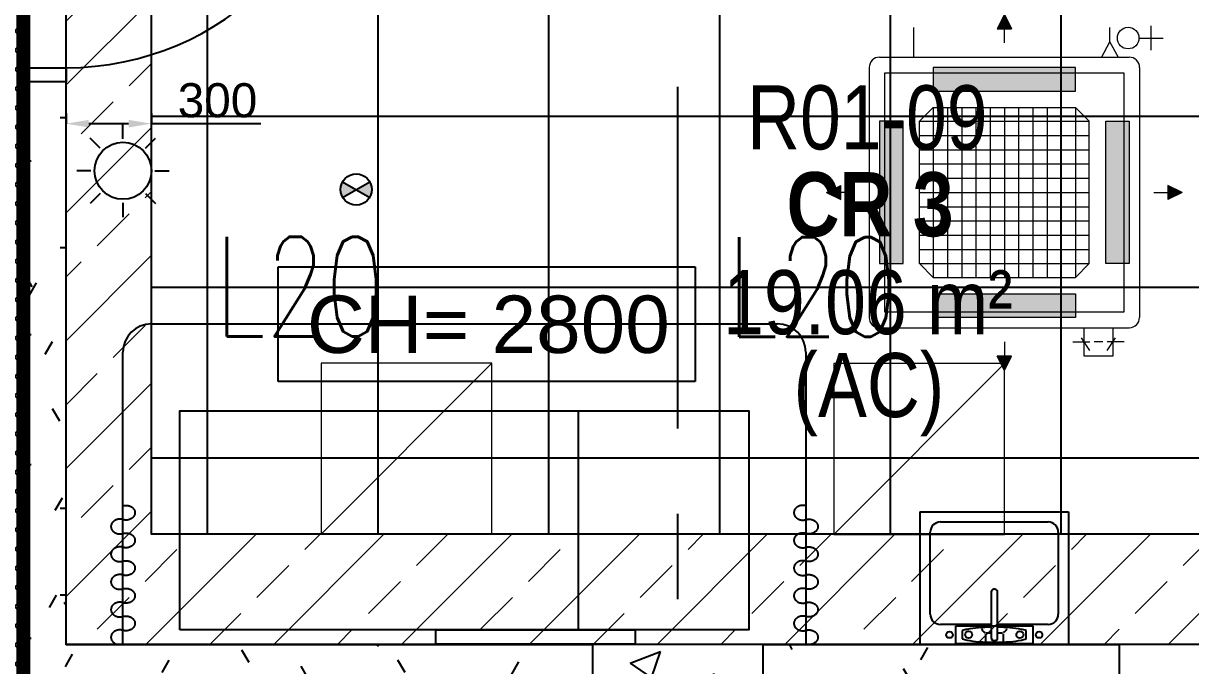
# Model space of a CAD drawing. Header units: millimetres. Extents: x -92759 to 184353, y -15225 to 86714.
# Drawn here: x -49033 to -44931, y 45167 to 47422 of the extents above; entities that cross this region are included whole.
import ezdxf

# ---------------------------------------------------------------- set-up
doc = ezdxf.new("R2010")
doc.units = ezdxf.units.MM
for name, pattern in [('HIDDEN', [0.375, 0.25, -0.125]), ('IDA - Grid Line', [2100, 1200, -300, 300, -300]), ('IMPORT-ACAD_ISO12W100', [3150, 1800, -450, 0, -450, 0, -450])]:
    doc.linetypes.add(name, pattern=pattern)
doc.layers.get('Defpoints').update_dxf_attribs({"color": 8})
for name, color, linetype in [('0-1', 9, 'Continuous'), ('0-Motion Sensor', 1, 'Continuous'), ('A-_DOOR----_E', 8, 'Continuous'), ('A-_ROOMNAME_A', 8, 'Continuous'), ('A-_WALL----_H-1', 9, 'Continuous'), ('A-_WALLPRTN_E', 8, 'Continuous'), ('A-PATT-CONC', 8, 'Continuous'), ('AAG_Dimension', 7, 'Continuous'), ('E-legend', 1, 'Continuous'), ('E-LIGHT----E', 1, 'Continuous'), ('HF', 7, 'Continuous'), ('HF Text', 7, 'Continuous'), ('M-ACMV_FCU', 5, 'Continuous'), ('PDF_M-_ACON----_E-N', 7, 'Continuous'), ('S-_COLN----_E', 8, 'Continuous')]:
    doc.layers.add(name, color=color, linetype=linetype)
for name, color, linetype, true_color in [('1599_FURN_RHH_BLK8 _NEW__1ST STY_dwg _2_-1', 7, 'Continuous', 0xaaaaaa), ('A-_DETA----_E-6', 7, 'Continuous', 0x969696), ('A-_DETA----_ED-2', 1, 'Continuous', 0xff0000), ('A-_FURN--2', 7, 'IMPORT-ACAD_ISO12W100', 0xaaaaaa), ('A-_FURN--4', 7, 'Continuous', 0xaaaaaa), ('A-_FURN_HIDDEN-1', 7, 'Continuous', 0xaaaaaa), ('CURTAIN-1', 7, 'Continuous', 0xaaaaaa), ('E-_FIREALAM_E-1', 1, 'Continuous', 0xff0000), ('S-_ANOTGRID_E-1', 9, 'IDA - Grid Line', 0x808080)]:
    doc.layers.add(name, color=color, linetype=linetype, true_color=true_color)
for name, color, linetype, lineweight in [('A--', 134, '500-1-RP', 25), ('HFI 9MM FPB', 94, 'Continuous', 5), ('M-ACMV_CDP', 190, 'DRAIN_PIPE', 25), ('M-ACMV_FCU-1', 86, 'Continuous', 9), ('M-ACMV_PWR', 1, 'REFRIGERANT', 25), ('M-ACMV_REF_PIPE', 134, '500-1-RP', 25), ('M-ACMV_VCD', 7, 'Continuous', 25)]:
    doc.layers.add(name, color=color, linetype=linetype, lineweight=lineweight)
doc.styles.add('Arial', font='arial.ttf')
doc.styles.add('Arial Narrow_2', font='ARIALN.TTF', dxfattribs={"height": 225})
doc.styles.add('Arial Narrow_B_1', font='ARIALNB.TTF', dxfattribs={"height": 300})
doc.styles.add('Arial_4', font='arial.ttf', dxfattribs={"height": 1.8})
doc.styles.add('Simplex', font='simplex_.ttf', dxfattribs={"width": 0.7, "height": 450})
doc.styles.get("Standard").update_dxf_attribs({"font": 'arial.ttf'})
doc.linetypes.add('500-1-RP', pattern='A,0.75,-0.5,0.75,-0.5,0.75,-0.5,0.75,-1.7,["RP",Standard,S=1,R=0,X=-1,Y=-0.5],-1.7', length=7.9)
doc.linetypes.add('DRAIN_PIPE', pattern='A,0.5,-0.2,["D",Standard,S=0.1,R=0,X=-0.1,Y=-0.05],-0.25', length=0.95)
doc.linetypes.add('REFRIGERANT', pattern='A,15,-5.08,["R",Standard,S=2.54,R=0,X=-2.54,Y=-1.27],-5.08', length=25.16)
doc.dimstyles.get("Standard").update_dxf_attribs({"dimtxt": 0.18, "dimasz": 0.18, "dimexe": 0.18, "dimexo": 0.0625, "dimgap": 0.09, "dimtad": 0, "dimtih": 1, "dimtoh": 1, "dimdec": 4, "dimzin": 0, "dimdsep": 46, "dimtxsty": 'Standard', "dimcen": 0.09, "dimadec": 0, "dimazin": 0, "dimtfac": 1, "dimtdec": 4, "dimtofl": 0, "dimtmove": 0, "dimatfit": 3, "dimfxl": 1, "dimtolj": 1, "dimtzin": 0, "dimarcsym": 0})
pattern_1 = [(0, (-11870.95, 40538.29), (609.6, 152.4), [50.292, -406.908, 50.292, -406.908, -2438.4]), (0, (-11870.95, 40538.29), (609.6, 152.4), [-914.4, 50.292, -864.108, 50.292, -406.908, -1066.8]), (0, (-11870.95, 40538.29), (609.6, 152.4), [-2286, 50.292, -254.508, 50.292, -711.708]), (120, (-11642.35, 40614.49), (-436.7823, 451.7291), [50.292, -406.908, 50.292, -406.908, -2438.4]), (120, (-11642.35, 40614.49), (-436.7823, 451.7291), [-914.4, 50.292, -864.108, 50.292, -406.908, -1066.8]), (120, (-11642.35, 40614.49), (-436.7823, 451.7291), [-2286, 50.292, -254.508, 50.292, -711.708]), (240, (-11566.15, 40919.29), (-172.8177, -604.1291), [50.292, -406.908, 50.292, -406.908, -2438.4]), (240, (-11566.15, 40919.29), (-172.8177, -604.1291), [-914.4, 50.292, -864.108, 50.292, -406.908, -1066.8]), (240, (-11566.15, 40919.29), (-172.8177, -604.1291), [-2286, 50.292, -254.508, 50.292, -711.708])]

# ---------------------------------------------------------------- blocks, each defined once
blk = doc.blocks.new('IDA - F - Single - Swing1 - 1100L X 2200H -TD-03-10510365-BLK8_RHH_1ST STOREY PLAN')
at = {"layer": 'A-_DOOR----_E'}
for p, q in [((-550, 75), (-500, 75)), ((-500, 75), (-500, -75)), ((500, 75), (550, 75)), ((500, -75), (500, 75)), ((-500, -75), (-550, -75)), ((450, -75), (500, -75)), ((450, -1075), (450, -75)), ((500, -75), (500, -1075)), ((550, -75), (500, -75)), ((500, -1075), (450, -1075))]:
    blk.add_line(p, q, dxfattribs=at)
blk.add_arc((500, -75), 1000, 180, 270, dxfattribs=at)
blk = doc.blocks.new('IDA - Strobe Light - IDA - Strobe Light-8826107-BLK8_RHH_1ST STOREY PLAN')
at = {"layer": 'A-_DETA----_ED-2'}
for p, q in [((0, 312.5), (0, 362.5)), ((-79.5, 279.5), (-114.9, 314.9)), ((79.5, 279.5), (114.9, 314.9)), ((-112.5, 200), (-162.5, 200)), ((112.5, 200), (162.5, 200)), ((-79.5, 120.5), (-114.9, 85.1)), ((0, 87.5), (0, 37.5)), ((79.5, 120.5), (114.9, 85.1))]:
    blk.add_line(p, q, dxfattribs=at)
blk.add_circle((0, 200), 100, dxfattribs=at)
blk = doc.blocks.new('IDA - Rectangle Column - 600W X 600D-V18-BLK8_RHH_1ST STOREY PLAN')
at = {"layer": 'S-_COLN----_E'}
h = blk.add_hatch(dxfattribs=at)
h.set_pattern_fill('FP_24', color=256, style=0, pattern_type=2)
h.set_pattern_definition([(50, (-8070.95, 28138.3), (1093.104, -95.634), [114.3, -1257.3]), (355, (-8071, 28138.3), (-211.457, 1146.34), [91.44, -1005.84]), (100.451, (-7979.9, 28130.3), (881.656, 1050.7), [97.14, -1068.54]), (46.184, (-8071, 28443.1), (1626.475, -252.257), [171.45, -1885.95]), (96.636, (-7935.4, 28422), (1424.42, 1484.565), [145.71, -1602.81]), (351.184, (-8071, 28443.1), (1424.43, 1484.55), [137.16, -1508.76]), (21, (-7918.55, 28366.9), (909.686, -613.59), [114.3, -1257.3]), (326, (-7918.6, 28366.9), (370.812, 1105.13), [91.44, -1005.84]), (71.451, (-7842.7, 28315.8), (1280.503, 491.528), [97.14, -1068.54]), (37.5, (-8070.95, 28138.3), (18.5313, 507.3303), [50.292, -943.356, 50.292, -970.788, -1009.65]), (37.5, (-8070.95, 28138.3), (18.5313, 507.3303), [-2014.728, 50.292, -959.358]), (7.5, (-8070.95, 28138.3), (400.918, 601.084), [50.292, -531.876, 50.292, -920.496, -384.81]), (7.5, (-8070.95, 28138.3), (400.918, 601.084), [-1552.956, 50.292, -334.518]), (327.5, (-8410.8, 28138.3), (813.545, -34.3737), [50.292, -330.708, 50.292, -2715.768]), (327.5, (-8410.8, 28138.3), (813.545, -34.3737), [-431.292, -1138.428, 50.292, -1527.048]), (317.5, (-8563.2, 28138.3), (888.775, 152.56), [50.292, -445.008, 50.292, -739.14, -1120.14]), (317.5, (-8563.2, 28138.3), (888.775, 152.56), [-1284.732, 50.292, -1069.848])])
h.paths.add_polyline_path([(300, -300), (300, 300), (-300, 300), (-300, -300)])
for p, q in [((300, 300), (-300, 300)), ((-300, 300), (-300, -300)), ((300, -300), (300, 300)), ((-300, -300), (300, -300))]:
    blk.add_line(p, q, dxfattribs=at)
blk = doc.blocks.new('1599_FURN_RHH_BLK8 _NEW__1ST STY_dwg_CURTAIN-10346287-BLK8_RHH_1ST STOREY PLAN')
at = {"layer": 'CURTAIN-1'}
for points, weights in [([(364562.6, -316988.1), (364557, -316988.1), (364551.8, -316989.6)], [1, 0.931303290714, 0.894831553285]), ([(364593.9, -317013.9), (364593.9, -316988.1), (364562.6, -316988.1)], [1, 0.707106781187, 1]), ([(364562.6, -317039.8), (364593.9, -317039.8), (364593.9, -317013.9)], [1, 0.707106781187, 1]), ([(364509.6, -317062.5), (364509.6, -317036.7), (364540.9, -317036.7)], [1, 0.707106781187, 1]), ([(364540.9, -317036.7), (364546.5, -317036.7), (364551.8, -317038.2)], [1, 0.931303290589, 0.894831553152]), ([(364551.8, -317038.2), (364557, -317039.8), (364562.6, -317039.8)], [0.894831553151, 0.931303290588, 1]), ([(364540.9, -317088.4), (364509.6, -317088.4), (364509.6, -317062.5)], [1, 0.707106781187, 1]), ([(364551.8, -317086.8), (364546.5, -317088.4), (364540.9, -317088.4)], [0.894831553149, 0.931303290586, 1]), ([(364562.6, -317085.3), (364557, -317085.3), (364551.8, -317086.8)], [1, 0.931303290589, 0.894831553152]), ([(364593.9, -317111.1), (364593.9, -317085.3), (364562.6, -317085.3)], [1, 0.707106781187, 1]), ([(364509.6, -317159.7), (364509.6, -317133.8), (364540.9, -317133.8)], [1, 0.707106781187, 1]), ([(364540.9, -317133.8), (364546.5, -317133.8), (364551.8, -317135.4)], [1, 0.931303290587, 0.894831553151]), ([(364551.8, -317135.4), (364557, -317137), (364562.6, -317137)], [0.894831553149, 0.931303290586, 1]), ([(364562.6, -317137), (364593.9, -317137), (364593.9, -317111.1)], [1, 0.707106781187, 1]), ([(364540.9, -317185.6), (364509.6, -317185.6), (364509.6, -317159.7)], [1, 0.707106781187, 1]), ([(364551.8, -317184), (364546.5, -317185.6), (364540.9, -317185.6)], [0.89483155315, 0.931303290587, 1]), ([(364562.6, -317182.4), (364557, -317182.4), (364551.8, -317184)], [1, 0.931303290587, 0.894831553151]), ([(364593.9, -317208.3), (364593.9, -317182.4), (364562.6, -317182.4)], [1, 0.707106781187, 1]), ([(364562.6, -317234.2), (364593.9, -317234.2), (364593.9, -317208.3)], [1, 0.707106781187, 1]), ([(364509.6, -317256.9), (364509.6, -317231), (364540.9, -317231)], [1, 0.707106781187, 1]), ([(364540.9, -317282.8), (364509.6, -317282.8), (364509.6, -317256.9)], [1, 0.707106781187, 1]), ([(364540.9, -317231), (364546.5, -317231), (364551.8, -317232.6)], [1, 0.931303290587, 0.894831553151]), ([(364551.8, -317232.6), (364557, -317234.2), (364562.6, -317234.2)], [0.89483155315, 0.931303290586, 1]), ([(364551.8, -317281.2), (364546.5, -317282.8), (364540.9, -317282.8)], [0.894831553151, 0.931303290587, 1]), ([(364562.6, -317279.6), (364557, -317279.6), (364551.8, -317281.2)], [1, 0.931303290588, 0.894831553151]), ([(364593.9, -317305.5), (364593.9, -317279.6), (364562.6, -317279.6)], [1, 0.707106781187, 1]), ([(364509.6, -317354.1), (364509.6, -317328.2), (364540.9, -317328.2)], [1, 0.707106781187, 1]), ([(364540.9, -317328.2), (364546.5, -317328.2), (364551.8, -317329.8)], [1, 0.931303290716, 0.894831553287]), ([(364551.8, -317329.8), (364557, -317331.4), (364562.6, -317331.4)], [0.89483155315, 0.931303290587, 1]), ([(364562.6, -317331.4), (364593.9, -317331.4), (364593.9, -317305.5)], [1, 0.707106781187, 1]), ([(364540.9, -317380), (364509.6, -317380), (364509.6, -317354.1)], [1, 0.707106781187, 1]), ([(364551.8, -317378.4), (364546.5, -317380), (364540.9, -317380)], [0.894831553151, 0.931303290587, 1]), ([(364562.6, -317376.8), (364557, -317376.8), (364551.8, -317378.4)], [1, 0.931303290587, 0.89483155315]), ([(364593.9, -317402.7), (364593.9, -317376.8), (364562.6, -317376.8)], [1, 0.707106781187, 1]), ([(364562.6, -317428.6), (364593.9, -317428.6), (364593.9, -317402.7)], [1, 0.707106781187, 1]), ([(364509.6, -317451.3), (364509.6, -317425.4), (364540.9, -317425.4)], [1, 0.707106781187, 1]), ([(364540.9, -317477.2), (364509.6, -317477.2), (364509.6, -317451.3)], [1, 0.707106781187, 1]), ([(364540.9, -317425.4), (364546.5, -317425.4), (364551.8, -317427)], [1, 0.931303290587, 0.894831553151]), ([(364551.8, -317427), (364557, -317428.6), (364562.6, -317428.6)], [0.89483155315, 0.931303290587, 1]), ([(364551.8, -317475.6), (364546.5, -317477.2), (364540.9, -317477.2)], [0.894831553151, 0.931303290587, 1])]:
    blk.add_rational_spline(points, weights, degree=2, dxfattribs=at)
blk = doc.blocks.new('1599_FURN_RHH_BLK8 _NEW__1ST STY_dwg_CURTAIN-10346288-BLK8_RHH_1ST STOREY PLAN')
at = {"layer": 'CURTAIN-1'}
for points, weights in [([(364562.6, -316988.1), (364557, -316988.1), (364551.8, -316989.6)], [1, 0.931303290714, 0.894831553285]), ([(364593.9, -317013.9), (364593.9, -316988.1), (364562.6, -316988.1)], [1, 0.707106781187, 1]), ([(364562.6, -317039.8), (364593.9, -317039.8), (364593.9, -317013.9)], [1, 0.707106781187, 1]), ([(364509.6, -317062.5), (364509.6, -317036.7), (364540.9, -317036.7)], [1, 0.707106781187, 1]), ([(364540.9, -317036.7), (364546.5, -317036.7), (364551.8, -317038.2)], [1, 0.931303290589, 0.894831553152]), ([(364551.8, -317038.2), (364557, -317039.8), (364562.6, -317039.8)], [0.894831553151, 0.931303290588, 1]), ([(364540.9, -317088.4), (364509.6, -317088.4), (364509.6, -317062.5)], [1, 0.707106781187, 1]), ([(364551.8, -317086.8), (364546.5, -317088.4), (364540.9, -317088.4)], [0.894831553149, 0.931303290586, 1]), ([(364562.6, -317085.3), (364557, -317085.3), (364551.8, -317086.8)], [1, 0.931303290589, 0.894831553152]), ([(364593.9, -317111.1), (364593.9, -317085.3), (364562.6, -317085.3)], [1, 0.707106781187, 1]), ([(364509.6, -317159.7), (364509.6, -317133.8), (364540.9, -317133.8)], [1, 0.707106781187, 1]), ([(364540.9, -317133.8), (364546.5, -317133.8), (364551.8, -317135.4)], [1, 0.931303290587, 0.894831553151]), ([(364551.8, -317135.4), (364557, -317137), (364562.6, -317137)], [0.894831553149, 0.931303290586, 1]), ([(364562.6, -317137), (364593.9, -317137), (364593.9, -317111.1)], [1, 0.707106781187, 1]), ([(364540.9, -317185.6), (364509.6, -317185.6), (364509.6, -317159.7)], [1, 0.707106781187, 1]), ([(364551.8, -317184), (364546.5, -317185.6), (364540.9, -317185.6)], [0.89483155315, 0.931303290587, 1]), ([(364562.6, -317182.4), (364557, -317182.4), (364551.8, -317184)], [1, 0.931303290587, 0.894831553151]), ([(364593.9, -317208.3), (364593.9, -317182.4), (364562.6, -317182.4)], [1, 0.707106781187, 1]), ([(364562.6, -317234.2), (364593.9, -317234.2), (364593.9, -317208.3)], [1, 0.707106781187, 1]), ([(364509.6, -317256.9), (364509.6, -317231), (364540.9, -317231)], [1, 0.707106781187, 1]), ([(364540.9, -317282.8), (364509.6, -317282.8), (364509.6, -317256.9)], [1, 0.707106781187, 1]), ([(364540.9, -317231), (364546.5, -317231), (364551.8, -317232.6)], [1, 0.931303290587, 0.894831553151]), ([(364551.8, -317232.6), (364557, -317234.2), (364562.6, -317234.2)], [0.89483155315, 0.931303290586, 1]), ([(364551.8, -317281.2), (364546.5, -317282.8), (364540.9, -317282.8)], [0.894831553151, 0.931303290587, 1]), ([(364562.6, -317279.6), (364557, -317279.6), (364551.8, -317281.2)], [1, 0.931303290588, 0.894831553151]), ([(364593.9, -317305.5), (364593.9, -317279.6), (364562.6, -317279.6)], [1, 0.707106781187, 1]), ([(364509.6, -317354.1), (364509.6, -317328.2), (364540.9, -317328.2)], [1, 0.707106781187, 1]), ([(364540.9, -317328.2), (364546.5, -317328.2), (364551.8, -317329.8)], [1, 0.931303290716, 0.894831553287]), ([(364551.8, -317329.8), (364557, -317331.4), (364562.6, -317331.4)], [0.89483155315, 0.931303290587, 1]), ([(364562.6, -317331.4), (364593.9, -317331.4), (364593.9, -317305.5)], [1, 0.707106781187, 1]), ([(364540.9, -317380), (364509.6, -317380), (364509.6, -317354.1)], [1, 0.707106781187, 1]), ([(364551.8, -317378.4), (364546.5, -317380), (364540.9, -317380)], [0.894831553151, 0.931303290587, 1]), ([(364562.6, -317376.8), (364557, -317376.8), (364551.8, -317378.4)], [1, 0.931303290587, 0.89483155315]), ([(364593.9, -317402.7), (364593.9, -317376.8), (364562.6, -317376.8)], [1, 0.707106781187, 1]), ([(364562.6, -317428.6), (364593.9, -317428.6), (364593.9, -317402.7)], [1, 0.707106781187, 1]), ([(364509.6, -317451.3), (364509.6, -317425.4), (364540.9, -317425.4)], [1, 0.707106781187, 1]), ([(364540.9, -317477.2), (364509.6, -317477.2), (364509.6, -317451.3)], [1, 0.707106781187, 1]), ([(364540.9, -317425.4), (364546.5, -317425.4), (364551.8, -317427)], [1, 0.931303290587, 0.894831553151]), ([(364551.8, -317427), (364557, -317428.6), (364562.6, -317428.6)], [0.89483155315, 0.931303290587, 1]), ([(364551.8, -317475.6), (364546.5, -317477.2), (364540.9, -317477.2)], [0.894831553151, 0.931303290587, 1])]:
    blk.add_rational_spline(points, weights, degree=2, dxfattribs=at)
blk = doc.blocks.new('1599_FURN_RHH_BLK8 _NEW__1ST STY_dwg _2_-10346281-BLK8_RHH_1ST STOREY PLAN')
at = {"layer": 'A-_DETA----_E-6'}
for p, q in [((-10404.1, -33633.8), (-9882.1, -33633.8)), ((-10404.1, -33633.8), (-10404.1, -34101.8)), ((-9882.1, -33633.8), (-9882.1, -34101.8)), ((-10332.1, -33669.8), (-9954.1, -33669.8)), ((-10368.1, -33993.8), (-10368.1, -33705.8)), ((-9918.1, -33705.8), (-9918.1, -33993.8)), ((-10154.1, -33915.2), (-10154.1, -34077.2)), ((-10140.6, -33906.2), (-10145.1, -33906.2)), ((-10131.6, -34077.2), (-10131.6, -33915.2)), ((-10154.1, -34029.8), (-10332.1, -34029.8)), ((-10278.1, -34097.3), (-10278.1, -34034.3)), ((-10278.1, -34034.3), (-10008.1, -34034.3)), ((-9954.1, -34029.8), (-10131.6, -34029.8)), ((-10008.1, -34034.3), (-10008.1, -34097.3)), ((-10255.6, -34051.4), (-10255.6, -34080.3)), ((-10174.3, -34062.1), (-10174.3, -34088)), ((-10172.4, -34059.7), (-10154.1, -34059.7)), ((-10145.1, -34086.2), (-10140.6, -34086.2)), ((-10131.3, -34059.7), (-10113.9, -34059.7)), ((-10111.9, -34062.1), (-10111.9, -34088)), ((-10030.6, -34080.3), (-10030.6, -34051.4)), ((-9882.1, -34101.8), (-10404.1, -34101.8)), ((-10008.1, -34097.3), (-10278.1, -34097.3))]:
    blk.add_line(p, q, dxfattribs=at)
for centre, radius in [((-10300.6, -34065.8), 11.4), ((-10233.1, -34065.8), 12.3), ((-10053.1, -34065.8), 12.3), ((-9985.6, -34065.8), 11.4)]:
    blk.add_circle(centre, radius, dxfattribs=at)
for centre, radius, start, end in [((-10332.1, -33705.8), 36, 90, 180), ((-9954.1, -33705.8), 36, 0, 90), ((-10145.1, -33915.2), 9, 90, 180), ((-10140.6, -33915.2), 9, 0, 90), ((-10332.1, -33993.8), 36, 180, 270), ((-9954.1, -33993.8), 36, 270, 0), ((-10209.9, -34191.6), 147.4, 101.1975, 108.0457), ((-10169.9, -34393.8), 353.6, 94.6876, 101.1975), ((-10143.1, -34720.6), 681.5, 90.9213, 94.6876), ((-10163.1, -34035.6), 25.7, 198.0147, 241.5587), ((-10143.1, -34720.6), 681.5, 85.3124, 89.0296), ((-10123.1, -34035.6), 25.7, 298.4413, 341.9853), ((-10116.3, -34393.8), 353.6, 78.8025, 85.3124), ((-10076.3, -34191.6), 147.4, 71.9543, 78.8025), ((-10209.9, -33940.1), 147.4, 251.9543, 258.8025), ((-10169.9, -33737.9), 353.6, 258.8025, 265.3124), ((-10145.1, -34077.2), 9, 180, 270), ((-10140.6, -34077.2), 9, 270, 0), ((-10116.3, -33737.9), 353.6, 274.6876, 281.1975), ((-10076.3, -33940.1), 147.4, 281.1975, 288.0457), ((-10143.1, -33411), 681.5, 265.3124, 270), ((-10143.1, -33411), 681.5, 270, 274.6876)]:
    blk.add_arc(centre, radius, start, end, dxfattribs=at)
at = {"layer": 'A-_FURN--2'}
blk.add_line((-11605.1, -33279.1), (-11605.1, -34049.1), dxfattribs=at)
at = {"layer": 'A-_FURN--4', "flags": 128}
for points in [[(-13005.1, -34049.1), (-13005.1, -33279.1), (-11005.1, -33279.1), (-11005.1, -34049.1)], [(-11405.1, -34099.1), (-12105.1, -34099.1), (-12105.1, -34049.1), (-11405.1, -34049.1)]]:
    blk.add_lwpolyline(points, close=True, dxfattribs=at)
at = {"layer": 'A-_FURN_HIDDEN-1'}
for p, q in [((-13105.1, -32974.1), (-10905.1, -32974.1)), ((-13205.1, -34099.1), (-13205.1, -33074.1)), ((-10805.1, -33074.1), (-10805.1, -34099.1))]:
    blk.add_line(p, q, dxfattribs=at)
for centre, start, end in [((-13105.1, -33074.1), 90, 180), ((-10905.1, -33074.1), 0, 90)]:
    blk.add_arc(centre, 100, start, end, dxfattribs=at)
at = {"rotation": 180}
blk.add_blockref('1599_FURN_RHH_BLK8 _NEW__1ST STY_dwg_CURTAIN-10346287-BLK8_RHH_1ST STOREY PLAN', (351346.7, -351088.7), dxfattribs=at)
at = {"extrusion": (0, 0, -1), "zscale": -1, "rotation": 180}
blk.add_blockref('1599_FURN_RHH_BLK8 _NEW__1ST STY_dwg_CURTAIN-10346288-BLK8_RHH_1ST STOREY PLAN', (375356.9, -351088.7), dxfattribs=at)
blk = doc.blocks.new('A$Cb2bf8f38')
at = {"layer": 'A-_WALL----_H-1'}
h = blk.add_hatch(dxfattribs=at)
h.set_pattern_fill('FP_1', color=256, style=0, pattern_type=2)
h.set_pattern_definition(pattern_1)
h.paths.add_polyline_path([(-5950, 6050), (-5950, 8025), (-6100, 8025), (-6100, 6050), (-6025, 6050)])
h.paths.add_polyline_path([(-5950, 9125), (-5950, 9475), (-6100, 9475), (-6100, 9125), (-6025, 9125)])
h.paths.add_polyline_path([(-5950, 10575), (-5950, 14675), (-6100, 14675), (-6100, 10575), (-6025, 10575)])
h.paths.add_polyline_path([(-6025, 15775), (-5950, 15775), (-5950, 15875), (-6100, 15875), (-6100, 15775)])
h = blk.add_hatch(dxfattribs=at)
h.set_pattern_fill('FP_1', color=256, style=0, pattern_type=2)
h.set_pattern_definition(pattern_1)
h.paths.add_polyline_path([(51, 12548.2), (51, 12698.2), (-1149, 12698.2), (-1149, 12548.2)])
h.paths.add_polyline_path([(-2249, 12548.2), (-2249, 12698.2), (-3500, 12698.2), (-3500, 12548.2)])
h.paths.add_polyline_path([(-4100, 12548.2), (-4100, 12698.2), (-5950, 12698.2), (-5950, 12548.2), (-4999.1, 12548.2)])
at = {"layer": 'A-_DETA----_E-6'}
for p, q in [((-2949, 13166.2), (-2427, 13166.2)), ((-2949, 13166.2), (-2949, 12698.2)), ((-2877, 13130.2), (-2499, 13130.2)), ((-2427, 13166.2), (-2427, 12698.2)), ((-2913, 12806.2), (-2913, 13094.2)), ((-2463, 13094.2), (-2463, 12806.2)), ((-2699, 12884.8), (-2699, 12722.8)), ((-2685.5, 12893.8), (-2690, 12893.8)), ((-2676.5, 12722.8), (-2676.5, 12884.8)), ((-2699, 12770.2), (-2877, 12770.2)), ((-2823, 12702.7), (-2823, 12765.7)), ((-2823, 12765.7), (-2553, 12765.7)), ((-2499, 12770.2), (-2676.5, 12770.2)), ((-2553, 12765.7), (-2553, 12702.7)), ((-2800.5, 12748.6), (-2800.5, 12719.7)), ((-2719.2, 12737.9), (-2719.2, 12712)), ((-2717.3, 12740.3), (-2699, 12740.3)), ((-2676.2, 12740.3), (-2658.8, 12740.3)), ((-2656.8, 12737.9), (-2656.8, 12712)), ((-2575.5, 12719.7), (-2575.5, 12748.6)), ((-2427, 12698.2), (-2949, 12698.2)), ((-2553, 12702.7), (-2823, 12702.7)), ((-2690, 12713.8), (-2685.5, 12713.8))]:
    blk.add_line(p, q, dxfattribs=at)
for centre, radius in [((-2845.5, 12734.2), 11.4), ((-2778, 12734.2), 12.3), ((-2598, 12734.2), 12.3), ((-2530.5, 12734.2), 11.4)]:
    blk.add_circle(centre, radius, dxfattribs=at)
for centre, radius, start, end in [((-2877, 13094.2), 36, 90, 180), ((-2499, 13094.2), 36, 0, 90), ((-2690, 12884.8), 9, 90, 180), ((-2685.5, 12884.8), 9, 0, 90), ((-2877, 12806.2), 36, 180, 270), ((-2499, 12806.2), 36, 270, 0), ((-2714.8, 12406.2), 353.6, 94.6876, 101.1975), ((-2688, 12079.4), 681.5, 90.9213, 94.6876), ((-2688, 12079.4), 681.5, 85.3124, 89.0296), ((-2661.2, 12406.2), 353.6, 78.8025, 85.3124), ((-2754.8, 12608.4), 147.4, 101.1975, 108.0457), ((-2754.8, 12859.9), 147.4, 251.9543, 258.8025), ((-2708, 12764.4), 25.7, 198.0147, 241.5587), ((-2690, 12722.8), 9, 180, 270), ((-2685.5, 12722.8), 9, 270, 0), ((-2668, 12764.4), 25.7, 298.4413, 341.9853), ((-2621.2, 12608.4), 147.4, 71.9543, 78.8025), ((-2621.2, 12859.9), 147.4, 281.1975, 288.0457), ((-2714.8, 13062.1), 353.6, 258.8025, 265.3124), ((-2688, 13389), 681.5, 265.3124, 270), ((-2688, 13389), 681.5, 270, 274.6876), ((-2661.2, 13062.1), 353.6, 274.6876, 281.1975)]:
    blk.add_arc(centre, radius, start, end, dxfattribs=at)
at = {"layer": 'A-_WALLPRTN_E'}
for p, q in [((-5950, 14675), (-6100, 14675)), ((-6100, 14675), (-6100, 10575)), ((-5950, 12698.2), (-5950, 14675)), ((-4100, 12698.2), (-5950, 12698.2)), ((-2249, 12698.2), (-3500, 12698.2)), ((-2249, 12698.2), (-2249, 12548.2))]:
    blk.add_line(p, q, dxfattribs=at)
at = {"layer": 'S-_ANOTGRID_E-1'}
blk.add_line((-3800, -20141.4), (-3800, 53272.8), dxfattribs=at)
at = {"layer": '1599_FURN_RHH_BLK8 _NEW__1ST STY_dwg _2_-1'}
blk.add_blockref('1599_FURN_RHH_BLK8 _NEW__1ST STY_dwg _2_-10346281-BLK8_RHH_1ST STOREY PLAN', (7455.1, 46800), dxfattribs=at)
at = {"layer": 'A-_DOOR----_E', "rotation": 89.99999999999991}
blk.add_blockref('IDA - F - Single - Swing1 - 1100L X 2200H -TD-03-10510365-BLK8_RHH_1ST STOREY PLAN', (-6025, 15225), dxfattribs=at)
at = {"layer": 'E-_FIREALAM_E-1', "rotation": 269.9999999999968}
blk.add_blockref('IDA - Strobe Light - IDA - Strobe Light-8826107-BLK8_RHH_1ST STOREY PLAN', (-5950, 14363.3), dxfattribs=at)
at = {"layer": 'S-_COLN----_E'}
blk.add_blockref('IDA - Rectangle Column - 600W X 600D-V18-BLK8_RHH_1ST STOREY PLAN', (-3800, 12400), dxfattribs=at)
at = {"layer": 'A-_ROOMNAME_A', "char_height": 225, "attachment_point": 1}
for s, insert, width, style in [('R01-09', (-3556.8, 14663.3), 1058.227, 'Arial Narrow_2'), ('CR 3', (-3418, 14358.5), 721.519, 'Arial Narrow_B_1'), ('19.06 m²', (-3640.8, 14014.4), 1262.658, 'Arial Narrow_2'), ('(AC)', (-3393.3, 13723.4), 661.392, 'Arial Narrow_2')]:
    blk.add_mtext(s, dxfattribs=dict(at, insert=insert, width=width, style=style))
blk = doc.blocks.new('*D660')
at = {"layer": 'AAG_Dimension', "color": 0, "lineweight": -2, "transparency": 16777216}
for p, q in [((5921, 474026.4), (5921, 473990.2)), ((6221, 474026.4), (6221, 473990.2)), ((6001, 473990.4), (6141, 473990.4)), ((6221, 473990.4), (6605.6, 473990.4))]:
    blk.add_line(p, q, dxfattribs=at)
at = {"layer": 'AAG_Dimension', "color": 0, "transparency": 16777216}
for points in [[(6001, 474003.7), (6001, 473977), (5921, 473990.4)], [(6141, 474003.7), (6141, 473977), (6221, 473990.4)]]:
    blk.add_solid(points, dxfattribs=at)
at = {"layer": 'Defpoints', "color": 0, "transparency": 16777216}
for p in [(5921, 474026.4), (6221, 474026.4), (6221, 473990.4)]:
    blk.add_point(p, dxfattribs=at)
at = {"layer": 'AAG_Dimension', "color": 152, "true_color": 0x2776bb, "transparency": 16777216, "insert": (6453.3, 474071.7), "char_height": 120, "attachment_point": 5, "style": 'Arial'}
blk.add_mtext('\\A1;300', dxfattribs=at)
blk = doc.blocks.new('L20')
at = {"layer": 'E-LIGHT----E', "lineweight": 5}
blk.add_line((-300, -300), (300, 300), dxfattribs=at)
blk.add_lwpolyline([(-300, -300), (300, -300), (300, 300), (-300, 300)], close=True, dxfattribs=at)
at = {"layer": 'E-LIGHT----E', "lineweight": 5, "style": 'Simplex', "width": 0.7}
blk.add_text('L20', height=350, dxfattribs=at).set_placement((-673.7, 394.3))
blk = doc.blocks.new('Motion Sensor')
at = {"layer": 'E-legend', "lineweight": 25}
h = blk.add_hatch(color=256, dxfattribs=at)
h.dxf.hatch_style = 1
h.paths.add_polyline_path([(10021, -17121.6), (9973.3, -17094.1, 0.131652), (9965.9, -17121.6, 0.131652), (9973.3, -17149.1)])
h = blk.add_hatch(color=256, dxfattribs=at)
h.dxf.hatch_style = 1
h.paths.add_polyline_path([(10068.6, -17094.1), (10021, -17121.6), (10068.6, -17149.1, 0.131652), (10076, -17121.6, 0.131652)])
for p, q in [((9973.3, -17094.1), (10068.6, -17149.1)), ((9973.3, -17149.1), (10068.6, -17094.1))]:
    blk.add_line(p, q, dxfattribs=at)
blk.add_circle((10021, -17121.6), 55, dxfattribs=at)
blk = doc.blocks.new('EL_B8_L1_R4')
at = {"color": 6, "linetype": 'HIDDEN', "ltscale": 40, "const_width": 50}
blk.add_lwpolyline([(13092.9, -27358.3), (13092.9, -43108.3), (10382.9, -43108.3), (10382.9, -42358.3), (6692.9, -42358.3), (6692.9, -42758.3), (2092.9, -42758.3), (2092.9, -35258.3), (-3607.1, -35258.3), (-3607.1, -24683.3), (4692.9, -24683.3), (4692.9, -34658.3), (10992.9, -34658.3), (10992.9, -14008.3), (2242.9, -14008.3), (2242.9, -2458.3), (-3957.1, -2458.3), (-3957.1, -58.3), (842.9, -58.3), (842.9, 3691.7), (2342.9, 3691.7), (2342.9, -58.3), (13092.9, -58.3), (13092.9, -12058.3)], dxfattribs=at)
at = {"layer": '0-Motion Sensor'}
blk.add_blockref('Motion Sensor', (-4158.3, -9139.3), dxfattribs=at)
at = {"layer": 'E-legend', "color": 0}
for p in [(6039.3, -27170.8), (7840.7, -27172.2)]:
    blk.add_blockref('L20', p, dxfattribs=at)
blk = doc.blocks.new('A$Ca8a76259')
at = {"layer": 'M-ACMV_FCU', "lineweight": 0}
h = blk.add_hatch(color=256, dxfattribs=at)
h.dxf.hatch_style = 1
h.paths.add_polyline_path([(0, 625), (-25, 575), (25, 575)])
h = blk.add_hatch(color=256, dxfattribs=at)
h.dxf.hatch_style = 1
h.paths.add_polyline_path([(250, 356), (250, 439), (-250, 439), (-250, 356)])
h.paths.add_polyline_path([(356, -250), (439, -250), (439, 250), (356, 250)])
h.paths.add_polyline_path([(-356, 250), (-439, 250), (-439, -250), (-356, -250)])
h.paths.add_polyline_path([(-250, -356), (-250, -439), (250, -439), (250, -356)])
h = blk.add_hatch(color=256, dxfattribs=at)
h.dxf.hatch_style = 1
h.paths.add_polyline_path([(-625, 0), (-575, -25), (-575, 25)])
h = blk.add_hatch(color=256, dxfattribs=at)
h.dxf.hatch_style = 1
h.paths.add_polyline_path([(625, 0), (575, 25), (575, -25)])
h = blk.add_hatch(color=256, dxfattribs=at)
h.dxf.hatch_style = 1
h.paths.add_polyline_path([(0, -625), (25, -575), (-25, -575)])
for p, q in [((0, 625), (-25, 575)), ((0, 625), (25, 575)), ((-25, 575), (25, 575)), ((0, 525), (0, 575)), ((439, 475), (-439, 475)), ((439, 475), (439, 475)), ((-475, 439), (-475, -439)), ((475, 439), (475, 439)), ((475, 439), (475, -439)), ((-298.5, 250), (-250, 298.5)), ((-250, 298.5), (250, 298.5)), ((-250, 298.5), (-250, -298.5)), ((-200, 298.5), (-200, -298.5)), ((-150, 298.5), (-150, -298.5)), ((-100, 298.5), (-100, -298.5)), ((-50, 298.5), (-50, -298.5)), ((0, 298.5), (0, -298.5)), ((50, 298.5), (50, -298.5)), ((100, 298.5), (100, -298.5)), ((150, 298.5), (150, -298.5)), ((200, 298.5), (200, -298.5)), ((250, 298.5), (298.5, 250)), ((250, 298.5), (250, -298.5)), ((-298.5, 250), (-298.5, -250)), ((298.5, 250), (-298.5, 250)), ((298.5, 250), (298.5, -250)), ((298.5, 200), (-298.5, 200)), ((298.5, 150), (-298.5, 150)), ((298.5, 100), (-298.5, 100)), ((298.5, 50), (-298.5, 50)), ((-625, 0), (-575, 25)), ((-625, 0), (-575, -25)), ((-575, -25), (-575, 25)), ((-525, 0), (-575, 0)), ((298.5, 0), (-298.5, 0)), ((525, 0), (575, 0)), ((575, 25), (575, -25)), ((625, 0), (575, 25)), ((625, 0), (575, -25)), ((298.5, -50), (-298.5, -50)), ((298.5, -100), (-298.5, -100)), ((298.5, -150), (-298.5, -150)), ((298.5, -200), (-298.5, -200)), ((-250, -298.5), (-298.5, -250)), ((298.5, -250), (-298.5, -250)), ((250, -298.5), (298.5, -250)), ((-250, -298.5), (250, -298.5)), ((439, -475), (-439, -475)), ((0, -525), (0, -575)), ((25, -575), (-25, -575)), ((0, -625), (-25, -575)), ((0, -625), (25, -575))]:
    blk.add_line(p, q, dxfattribs=at)
for points in [[(420, 420), (420, -420), (-420, -420), (-420, 420)], [(-250, 356), (250, 356), (250, 439), (-250, 439)], [(-356, 250), (-356, -250), (-439, -250), (-439, 250)], [(356, 250), (356, -250), (439, -250), (439, 250)], [(-250, -356), (250, -356), (250, -439), (-250, -439)]]:
    blk.add_lwpolyline(points, close=True, dxfattribs=at)
for centre, start, end in [((-439, 439), 90, 180), ((439, 439), 0, 90), ((-439, -439), 180, 270), ((439, -439), 270, 0)]:
    blk.add_arc(centre, 36, start, end, dxfattribs=at)
blk = doc.blocks.new('SSO')
at = {"layer": 'M-ACMV_PWR', "linetype": 'ByBlock', "lineweight": 5}
for p, q in [((1064770.3, 20778.3), (1064770.3, 20878.3)), ((1064820.3, 20828.3), (1064720.3, 20828.3))]:
    blk.add_line(p, q, dxfattribs=at)
blk.add_circle((1064770.3, 20733.6), 44.6, dxfattribs=at)
blk.add_circle((1064770.3, 20733.6), 44.6, dxfattribs=at)
blk = doc.blocks.new('A$C81577ca4')
at = {"layer": 'A--', "lineweight": 0, "ltscale": 0.75}
for p, q in [((19, -95), (-36, -125)), ((-36, -125), (-86, -125)), ((19, -155), (-36, -125))]:
    blk.add_line(p, q, dxfattribs=at)
blk = doc.blocks.new('A$C49267d6b')
at = {"layer": 'PDF_M-_ACON----_E-N', "lineweight": 0}
for p, q in [((0, 127), (0, 76.2)), ((-25.4, 76.2), (12.7, 101.6)), ((0, 63.5), (0, 38.1)), ((-25.4, 25.4), (12.7, 0)), ((0, -25.4), (0, 25.4))]:
    blk.add_line(p, q, dxfattribs=at)
blk = doc.blocks.new('FCU -1')
at = {"layer": 'M-ACMV_CDP', "lineweight": 5}
blk.add_line((378826.6, -51081.4), (378826.6, -51186.4), dxfattribs=at)
at = {"layer": 'M-ACMV_VCD', "lineweight": 5}
blk.add_lwpolyline([(378127.5, -50132.1), (378127.5, -50032.1), (378227.5, -50032.1), (378227.5, -50132.1)], close=True, dxfattribs=at)
at = {"layer": 'M-ACMV_FCU', "lineweight": 5, "rotation": 270}
blk.add_blockref('A$Ca8a76259', (378508.4, -50607.1), dxfattribs=at)
at = {"layer": 'M-ACMV_PWR', "color": 1, "linetype": 'ByBlock', "lineweight": 5, "xscale": 0.85, "yscale": 0.85, "zscale": 0.85, "rotation": 90}
blk.add_blockref('SSO', (395697, -956204), dxfattribs=at)
at = {"layer": 'M-ACMV_REF_PIPE', "lineweight": 5, "rotation": 90}
blk.add_blockref('A$C81577ca4', (378012.4, -51100.4), dxfattribs=at)
at = {"layer": 'M-ACMV_VCD', "lineweight": 5, "xscale": -1.181061443391948, "yscale": 1.181061443391948, "zscale": 1.181061443391948, "rotation": 90}
blk.add_blockref('A$C49267d6b', (378237.5, -50082.1), dxfattribs=at)
blk = doc.blocks.new('ACMV_B8L1_R9')
at = {"layer": 'M-ACMV_FCU-1', "rotation": 180}
blk.add_blockref('FCU -1', (622725.9, -113733.4), dxfattribs=at)
blk = doc.blocks.new('RCP_B8L1')
at = {"layer": 'A-PATT-CONC'}
h = blk.add_hatch(dxfattribs=at)
h.set_pattern_fill('ANSI37', color=256, scale=15)
h.set_pattern_definition([(45, (-200000, 500000), (-33.67596, 33.67596), []), (135, (-200000, 500000), (-33.67596, -33.67596), [])])
h.paths.add_polyline_path([(12070.95033, 486011.70958), (12220.95033, 486011.70958), (12220.95033, 465211.72398), (5620.95034, 465211.72398), (5620.95034, 475186.70967), (-2379.04966, 475186.70967), (-2379.04966, 467793.20229), (-2529.04966, 467793.20229), (-2529.04966, 475336.70967), (5770.95034, 475336.70967), (5770.95034, 465361.72398), (12070.95033, 465361.72398)])
h = blk.add_hatch(dxfattribs=at)
h.set_pattern_fill('ANSI37', color=256, scale=189, angle=45)
h.set_pattern_definition([(90, (11620.95, 474949.2), (-600.075, 0), []), (180, (11620.95, 474949.2), (-6e-14, -600.075), [])])
h.paths.add_polyline_path([(6220.95153, 474949.20958), (11620.95153, 474949.20958), (11620.95153, 472549.20958), (6220.95153, 472549.20958)])
at = {"layer": 'HFI 9MM FPB'}
h = blk.add_hatch(dxfattribs=at)
h.set_pattern_fill('ANSI33', color=256, scale=50)
h.paths.add_polyline_path([(3420.95034, 503711.71507), (3420.95034, 499961.70958), (14170.95033, 499961.70958), (14170.95033, 498786.70958), (14170.95033, 496961.70958), (14620.95033, 496961.70958), (14620.95033, 495861.70958), (14170.95033, 495861.70958), (14170.95033, 487961.70958), (14770.95033, 487961.70958), (14770.95033, 488411.70958), (17420.95033, 488411.70958), (17420.95033, 489484.4), (17420.95033, 489561.70958), (19070.95033, 489561.70958), (19070.95033, 488561.70958), (18870.95033, 488561.70958), (18870.95033, 487961.70958), (19070.95033, 487961.70958), (19070.95033, 485386.70958), (15770.95033, 485386.70958), (15770.95033, 486036.70958), (14170.95033, 486036.70958), (14170.95033, 474361.70958), (16695.95033, 474361.70958), (16695.95033, 472561.70958), (14827.95033, 472561.70958), (14827.95033, 472661.70958), (14170.95033, 472661.70958), (14170.95033, 456911.7134), (11460.95032, 456911.7134), (11460.95032, 457661.70958), (7770.95034, 457661.70958), (7770.95034, 457211.70958), (3170.94439, 457211.70958), (3170.94439, 464761.70958), (-2529.04966, 464761.70958), (-2529.04966, 475336.70958), (5770.95034, 475336.70958), (5770.95034, 465361.70958), (12071.95033, 465361.70958), (12071.95033, 486011.70958), (3321.95033, 486011.70958), (3321.95033, 497561.70958), (-2879.04966, 497561.70958), (-2879.04966, 499961.70958), (1920.95034, 499961.70958), (1920.95034, 503711.71507), (2120.95034, 503711.71507)])
h.paths.add_polyline_path([(13420.95033, 497861.70958), (13420.95033, 457661.70958), (12820.95033, 457661.70958), (12820.95033, 497861.70958), (-2178.96619, 497861.70958), (-2178.96619, 499661.70958), (13420.95033, 499661.70958)], flags=16)
h.paths.add_polyline_path([(12070.95033, 496961.70958), (3671.95033, 496961.70959), (3671.95033, 486161.70959), (12070.95033, 486161.70958)], flags=16)
h.paths.add_polyline_path([(15120.95033, 488099.20958), (15120.95033, 486299.20958), (16320.95033, 486299.20958), (16320.95033, 485699.20958), (18720.95033, 485699.20958), (18720.95033, 488099.20958)], flags=16)
h.paths.add_polyline_path([(8070.95034, 463261.70958), (11870.95034, 463261.70958), (11870.95034, 459461.70958), (8070.95034, 459461.70958)], flags=0)
h.paths.add_polyline_path([(7920.95034, 463411.70958), (12020.95034, 463411.70958), (12020.95034, 459311.70958), (7920.95034, 459311.70958)], flags=16)
h.paths.add_polyline_path([(-1979.04966, 474849.20967), (5220.95034, 474849.20967), (5220.95034, 465249.22398), (-1979.04966, 465249.22398)], flags=16)
h.paths.add_polyline_path([(-2529.04966, 467793.20229), (-2529.04966, 464761.70958), (3170.94439, 464761.70958), (3170.94439, 457211.70958), (7770.95034, 457211.70958), (7770.95034, 457661.70958), (11460.95032, 457661.70958), (11460.95032, 456911.7134), (14170.95033, 456911.7134), (14170.95033, 472661.70958), (14020.95033, 472661.70958), (14020.95033, 457061.70958), (11610.95032, 457061.70958), (11610.95032, 457811.70958), (7620.95034, 457811.70958), (7620.95034, 457361.70958), (3320.94439, 457361.70958), (3320.94439, 464911.70958), (-2379.04966, 464911.70958), (-2379.04966, 467793.20229), (-2379.04966, 475186.70967), (5620.95034, 475186.70967), (5620.95034, 465211.72398), (12220.95033, 465211.72398), (12220.95033, 486011.70958), (12070.95033, 486011.70958), (12070.95033, 465361.72398), (5770.95034, 465361.72398), (5770.95034, 475336.70967), (-2529.04966, 475336.70967)], flags=16)
h = blk.add_hatch(dxfattribs=at)
h.set_pattern_fill('ANSI33', color=256, scale=50)
h.paths.add_polyline_path([(5920.95034, 475336.70958), (11921.95033, 475336.70958), (11921.95033, 472161.93641), (5920.95034, 472161.93641)])
h.paths.add_polyline_path([(6220.95153, 474949.20958), (11620.95153, 474949.20958), (11620.95153, 472549.20958), (6220.95153, 472549.20958)], flags=16)
at = {"layer": 'HF'}
for points in [[(-2529.04966, 464761.70958), (-2529.04966, 475336.70958), (5770.95034, 475336.70958), (5770.95034, 465361.70958), (12071.95033, 465361.70958), (12071.95033, 486011.70958), (3321.95033, 486011.70958), (3321.95033, 497561.70958)], [(-2529.04966, 467793.20229), (-2529.04966, 475336.70967), (5770.95034, 475336.70967), (5770.95034, 465361.72398), (12070.95033, 465361.72398), (12070.95033, 486011.70958), (12220.95033, 486011.70958), (12220.95033, 465211.72398), (5620.95034, 465211.72398), (5620.95034, 475186.70967), (-2379.04966, 475186.70967), (-2379.04966, 467793.20229)]]:
    blk.add_lwpolyline(points, dxfattribs=at)
for points in [[(5920.95034, 475336.70958), (11921.95033, 475336.70958), (11921.95033, 472161.93641), (5920.95034, 472161.93641)], [(6220.95153, 474949.20958), (11620.95153, 474949.20958), (11620.95153, 472549.20958), (6220.95153, 472549.20958)]]:
    blk.add_lwpolyline(points, close=True, dxfattribs=at)
at = {"layer": 'HF Text', "insert": (6767.59733, 473386.69333), "char_height": 201.462343, "width": 1263.3462081, "attachment_point": 1, "style": 'Arial_4', "bg_fill": 16, "box_fill_scale": 1.5, "bg_fill_color": 256, "bg_fill_transparency": 0}
blk.add_mtext('CH= 2800', dxfattribs=at)
at = {"layer": 'AAG_Dimension'}
dim = blk.add_linear_dim(base=(6220.95153, 473990.3784), p1=(5920.95034, 474026.44187), p2=(6220.95153, 474026.44187), dimstyle='Standard', dxfattribs=at)
dim.commit()
dim.dimension.update_dxf_attribs({"geometry": '*D660', "text_midpoint": (6453.27077, 474071.68809)})

msp = doc.modelspace()

# ---------------------------------------------------------------- block references
at = {"layer": '0-1'}
msp.add_blockref('A$Cb2bf8f38', (-42933, 32541.2), dxfattribs=at)

# ---------------------------------------------------------------- next in the draw order: block references
at = {"color": 0}
msp.add_blockref('EL_B8_L1_R4', (-53725.9, 73099.6), dxfattribs=at)
at = {"layer": 'A-PATT-CONC', "color": 152, "true_color": 0x2776bb}
msp.add_blockref('RCP_B8L1', (-54804, -426920.5), dxfattribs=at)

# ---------------------------------------------------------------- next in the draw order: block references
at = {"layer": 'M-ACMV_FCU', "color": 5}
msp.add_blockref('ACMV_B8L1_R9', (-289803, 109954.6), dxfattribs=at)

doc.saveas('drawing.dxf')
